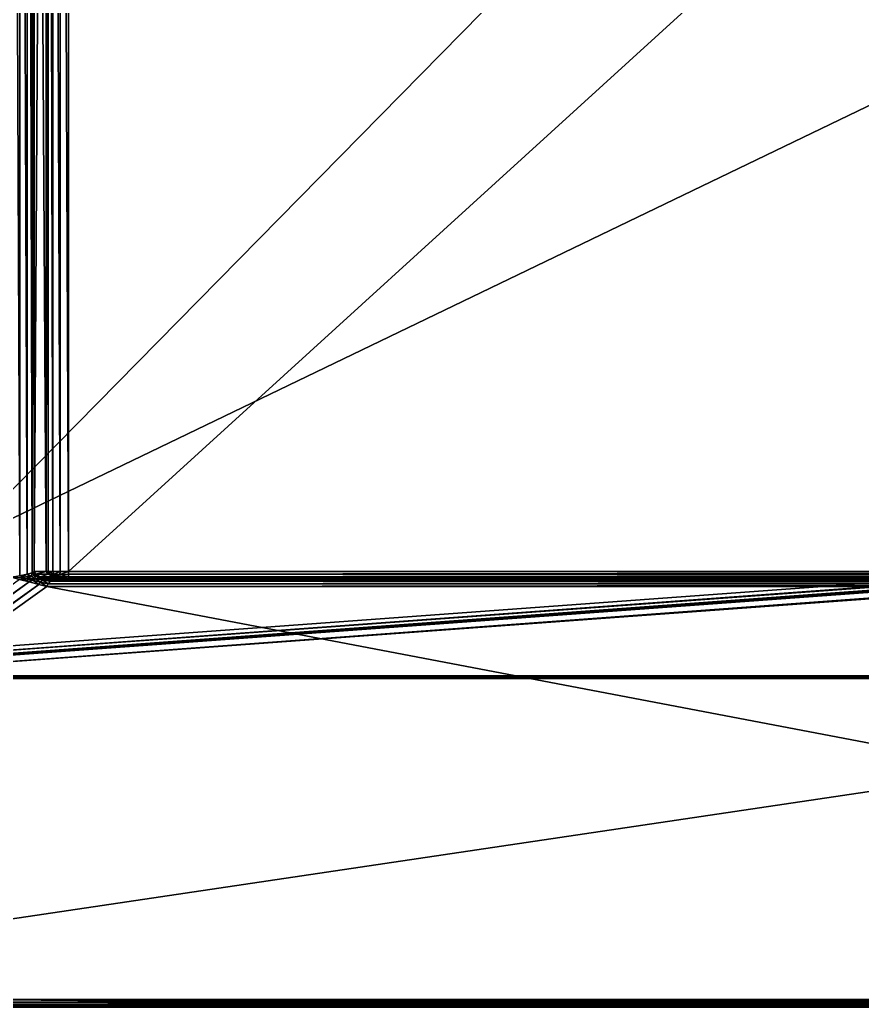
# Model space of a CAD drawing. Extents: x -683 to 86, y -225 to -3.
# Drawn here: x -492.06 to -471.65, y -223.58 to -199.67 of the extents above; entities that cross this region are included whole.
import ezdxf

# ---------------------------------------------------------------- set-up
doc = ezdxf.new("R2010")
doc.units = 0
doc.header["$MEASUREMENT"] = 0
doc.layers.get('0').update_dxf_attribs({"linetype": 'CONTINUOUS'})

msp = doc.modelspace()

# ---------------------------------------------------------------- linework, layer by layer
at = {"color": 252}
for points in [[(-499.793, -215.374, 98.63), (-290.08, -200.051, 128.705), (-290.08, -114.373, 128.705)], [(-499.793, -215.374, 98.63), (-290.08, -114.373, 128.705), (-499.793, -114.373, 98.63)], [(-290.15, -200.263, 128.695), (-499.374, -215.55, 98.691), (-298.164, -215.55, 89.599)], [(-500.307, -215.62, 98.36), (-492.161, -215.62, 34.584), (-436.941, -215.62, 30.336)], [(-500.307, -215.62, 98.36), (-436.941, -215.62, 30.336), (-414.617, -215.62, 64.106)], [(-500.307, -215.62, 98.36), (-414.617, -215.62, 64.106), (-359.438, -215.62, 63.475)], [(-298.193, -215.62, 89.227), (-500.307, -215.62, 98.36), (-359.438, -215.62, 63.475)]]:
    msp.add_3dface(points, dxfattribs=at)
for points in [[(-504.396, -164.662, 9.264), (-446.588, -164.662, 5.567), (-446.588, -223.392, 11.154)], [(-504.396, -164.662, 9.264), (-446.588, -223.392, 11.154), (-504.396, -223.392, 14.851)], [(-504.396, -223.392, 14.851), (-504.396, -164.662, 9.264), (-446.588, -164.662, 5.567)], [(-504.396, -223.392, 14.851), (-446.588, -164.662, 5.567), (-446.588, -223.392, 11.154)], [(-492.055, -213.134, 31.587), (-492.055, -164.663, 31.587), (-492.261, -164.663, 31.577)], [(-492.261, -164.663, 31.577), (-492.261, -213.166, 31.577), (-492.055, -213.134, 31.587)], [(-492.261, -164.663, 31.577), (-492.055, -213.134, 31.587), (-492.055, -164.663, 31.587)], [(-491.878, -213.095, 31.622), (-491.878, -164.663, 31.622), (-492.055, -164.663, 31.587)], [(-491.878, -213.095, 31.622), (-492.055, -164.663, 31.587), (-492.055, -213.134, 31.587)], [(-492.055, -164.663, 31.587), (-492.055, -213.134, 31.587), (-491.878, -213.095, 31.622)], [(-492.055, -164.663, 31.587), (-491.878, -213.095, 31.622), (-491.878, -164.663, 31.622)], [(-491.758, -213.056, 31.676), (-491.758, -164.663, 31.676), (-491.878, -164.663, 31.622)], [(-491.758, -213.056, 31.676), (-491.878, -164.663, 31.622), (-491.878, -213.095, 31.622)], [(-491.878, -164.663, 31.622), (-491.878, -213.095, 31.622), (-491.758, -213.056, 31.676)], [(-491.878, -164.663, 31.622), (-491.758, -213.056, 31.676), (-491.758, -164.663, 31.676)], [(-491.712, -213.024, 31.742), (-491.712, -164.663, 31.742), (-491.758, -164.663, 31.676)], [(-491.712, -213.024, 31.742), (-491.758, -164.663, 31.676), (-491.758, -213.056, 31.676)], [(-491.758, -164.663, 31.676), (-491.758, -213.056, 31.676), (-491.712, -213.024, 31.742)], [(-491.758, -164.663, 31.676), (-491.712, -213.024, 31.742), (-491.712, -164.663, 31.742)], [(-491.712, -164.663, 31.742), (-491.416, -213.024, 35.723), (-491.416, -164.663, 35.723)], [(-491.712, -213.024, 31.742), (-491.416, -213.024, 35.723), (-491.416, -164.663, 35.723)], [(-491.373, -213.024, 35.787), (-491.371, -164.663, 35.787), (-491.416, -164.663, 35.723)], [(-491.373, -213.024, 35.787), (-491.416, -164.663, 35.723), (-491.416, -213.024, 35.723)], [(-491.416, -164.663, 35.723), (-491.416, -213.024, 35.723), (-491.373, -213.024, 35.787)], [(-491.416, -164.663, 35.723), (-491.373, -213.024, 35.787), (-491.371, -164.663, 35.787)], [(-491.256, -213.024, 35.836), (-491.371, -164.663, 35.787), (-491.373, -213.024, 35.787)], [(-491.371, -164.663, 35.787), (-491.373, -213.024, 35.787), (-491.256, -213.024, 35.836)], [(-491.256, -213.024, 35.836), (-491.254, -164.663, 35.835), (-491.371, -164.663, 35.787)], [(-491.371, -164.663, 35.787), (-491.256, -213.024, 35.836), (-491.254, -164.663, 35.835)], [(-491.083, -213.024, 35.86), (-491.254, -164.663, 35.835), (-491.256, -213.024, 35.836)], [(-491.254, -164.663, 35.835), (-491.256, -213.024, 35.836), (-491.083, -213.024, 35.86)], [(-491.083, -213.024, 35.86), (-491.081, -164.663, 35.86), (-491.254, -164.663, 35.835)], [(-491.254, -164.663, 35.835), (-491.083, -213.024, 35.86), (-491.081, -164.663, 35.86)], [(-490.88, -213.024, 35.858), (-491.081, -164.663, 35.86), (-491.083, -213.024, 35.86)], [(-491.081, -164.663, 35.86), (-491.083, -213.024, 35.86), (-490.88, -213.024, 35.858)], [(-490.88, -213.024, 35.858), (-490.88, -164.663, 35.858), (-491.081, -164.663, 35.86)], [(-491.081, -164.663, 35.86), (-490.88, -213.024, 35.858), (-490.88, -164.663, 35.858)], [(-490.88, -164.663, 35.858), (-490.88, -213.024, 35.858), (-437.728, -213.024, 31.908)], [(-490.88, -164.663, 35.858), (-437.728, -213.024, 31.908), (-437.728, -164.663, 31.908)], [(-490.88, -213.024, 35.858), (-437.728, -213.024, 31.908), (-437.728, -164.663, 31.908)], [(-490.88, -213.024, 35.858), (-437.728, -164.663, 31.908), (-490.88, -164.663, 35.858)], [(-290.08, -200.051, 128.705), (-499.793, -215.374, 98.63), (-499.765, -215.477, 98.607)], [(-290.08, -200.051, 128.705), (-499.765, -215.477, 98.607), (-290.045, -200.154, 128.682)], [(-290.045, -200.154, 128.682), (-499.765, -215.477, 98.607), (-499.681, -215.553, 98.542)], [(-290.045, -200.154, 128.682), (-499.681, -215.553, 98.542), (-289.954, -200.229, 128.619)], [(-289.954, -200.229, 128.619), (-499.681, -215.553, 98.542), (-499.565, -215.581, 98.455)], [(-289.954, -200.229, 128.619), (-499.565, -215.581, 98.455), (-289.832, -200.257, 128.532)], [(-289.832, -200.257, 128.532), (-499.565, -215.581, 98.455), (-497.42, -215.581, 96.887)], [(-289.832, -200.257, 128.532), (-497.42, -215.581, 96.887), (-287.687, -200.257, 126.964)], [(-492.062, -213.219, 31.571), (-505.546, -223.08, 31.764), (-491.83, -213.28, 31.56)], [(-505.546, -223.08, 31.764), (-491.83, -213.28, 31.56), (-492.062, -213.219, 31.571)], [(-492.261, -213.166, 31.577), (-491.904, -213.186, 31.587), (-492.055, -213.134, 31.587)], [(-492.261, -213.166, 31.577), (-491.904, -213.186, 31.587), (-492.055, -213.134, 31.587)], [(-492.261, -213.166, 31.577), (-492.062, -213.219, 31.571), (-491.904, -213.186, 31.587)], [(-492.261, -213.166, 31.577), (-492.062, -213.219, 31.571), (-491.904, -213.186, 31.587)], [(-492.062, -213.219, 31.571), (-491.745, -213.238, 31.579), (-491.904, -213.186, 31.587)], [(-492.062, -213.219, 31.571), (-491.745, -213.238, 31.579), (-491.904, -213.186, 31.587)], [(-492.062, -213.219, 31.571), (-491.83, -213.28, 31.56), (-491.745, -213.238, 31.579)], [(-492.062, -213.219, 31.571), (-491.83, -213.28, 31.56), (-491.745, -213.238, 31.579)], [(-492.055, -213.134, 31.587), (-491.785, -213.152, 31.616), (-491.878, -213.095, 31.622)], [(-492.055, -213.134, 31.587), (-491.785, -213.152, 31.616), (-491.878, -213.095, 31.622)], [(-492.055, -213.134, 31.587), (-491.904, -213.186, 31.587), (-491.785, -213.152, 31.616)], [(-492.055, -213.134, 31.587), (-491.904, -213.186, 31.587), (-491.785, -213.152, 31.616)], [(-491.904, -213.186, 31.587), (-491.668, -213.201, 31.609), (-491.785, -213.152, 31.616)], [(-491.904, -213.186, 31.587), (-491.668, -213.201, 31.609), (-491.785, -213.152, 31.616)], [(-491.904, -213.186, 31.587), (-491.745, -213.238, 31.579), (-491.668, -213.201, 31.609)], [(-491.904, -213.186, 31.587), (-491.745, -213.238, 31.579), (-491.668, -213.201, 31.609)], [(-491.758, -213.056, 31.676), (-491.878, -213.095, 31.622), (-491.785, -213.152, 31.616)], [(-491.758, -213.056, 31.676), (-491.878, -213.095, 31.622), (-491.785, -213.152, 31.616)], [(-491.599, -213.341, 31.545), (-491.745, -213.238, 31.579), (-491.83, -213.28, 31.56)], [(-491.599, -213.341, 31.545), (-491.745, -213.238, 31.579), (-491.83, -213.28, 31.56)], [(-491.758, -213.056, 31.676), (-491.785, -213.152, 31.616), (-491.708, -213.122, 31.669)], [(-491.758, -213.056, 31.676), (-491.785, -213.152, 31.616), (-491.708, -213.122, 31.669)], [(-491.708, -213.122, 31.669), (-491.785, -213.152, 31.616), (-491.668, -213.201, 31.609)], [(-491.708, -213.122, 31.669), (-491.785, -213.152, 31.616), (-491.668, -213.201, 31.609)], [(-491.712, -213.024, 31.742), (-491.758, -213.056, 31.676), (-491.708, -213.122, 31.669)], [(-491.712, -213.024, 31.742), (-491.758, -213.056, 31.676), (-491.708, -213.122, 31.669)], [(-491.56, -213.282, 31.567), (-491.668, -213.201, 31.609), (-491.745, -213.238, 31.579)], [(-491.56, -213.282, 31.567), (-491.668, -213.201, 31.609), (-491.745, -213.238, 31.579)], [(-491.599, -213.341, 31.545), (-491.56, -213.282, 31.567), (-491.745, -213.238, 31.579)], [(-491.599, -213.341, 31.545), (-491.56, -213.282, 31.567), (-491.745, -213.238, 31.579)], [(-491.712, -213.024, 31.742), (-491.708, -213.122, 31.669), (-491.672, -213.094, 31.735)], [(-491.712, -213.024, 31.742), (-491.708, -213.122, 31.669), (-491.672, -213.094, 31.735)], [(-491.672, -213.094, 31.735), (-491.416, -213.024, 35.723), (-491.712, -213.024, 31.742)], [(-491.416, -213.024, 35.723), (-491.712, -213.024, 31.742), (-491.672, -213.094, 31.735)], [(-491.672, -213.094, 31.735), (-491.708, -213.122, 31.669), (-491.608, -213.175, 31.662)], [(-491.672, -213.094, 31.735), (-491.708, -213.122, 31.669), (-491.608, -213.175, 31.662)], [(-491.708, -213.122, 31.669), (-491.668, -213.201, 31.609), (-491.608, -213.175, 31.662)], [(-491.708, -213.122, 31.669), (-491.668, -213.201, 31.609), (-491.608, -213.175, 31.662)], [(-491.672, -213.094, 31.735), (-491.374, -213.094, 35.719), (-491.416, -213.024, 35.723)], [(-491.416, -213.024, 35.723), (-491.672, -213.094, 31.735), (-491.374, -213.094, 35.719)], [(-491.672, -213.094, 31.735), (-491.608, -213.175, 31.662), (-491.556, -213.155, 31.725)], [(-491.672, -213.094, 31.735), (-491.608, -213.175, 31.662), (-491.556, -213.155, 31.725)], [(-491.556, -213.155, 31.725), (-491.374, -213.094, 35.719), (-491.672, -213.094, 31.735)], [(-491.374, -213.094, 35.719), (-491.672, -213.094, 31.735), (-491.556, -213.155, 31.725)], [(-491.445, -213.207, 31.652), (-491.608, -213.175, 31.662), (-491.668, -213.201, 31.609)], [(-491.445, -213.207, 31.652), (-491.608, -213.175, 31.662), (-491.668, -213.201, 31.609)], [(-491.445, -213.207, 31.652), (-491.668, -213.201, 31.609), (-491.503, -213.236, 31.598)], [(-491.56, -213.282, 31.567), (-491.503, -213.236, 31.598), (-491.668, -213.201, 31.609)], [(-491.445, -213.207, 31.652), (-491.668, -213.201, 31.609), (-491.503, -213.236, 31.598)], [(-491.56, -213.282, 31.567), (-491.503, -213.236, 31.598), (-491.668, -213.201, 31.609)], [(-491.383, -213.195, 31.715), (-491.556, -213.155, 31.725), (-491.608, -213.175, 31.662)], [(-491.383, -213.195, 31.715), (-491.556, -213.155, 31.725), (-491.608, -213.175, 31.662)], [(-491.383, -213.195, 31.715), (-491.608, -213.175, 31.662), (-491.445, -213.207, 31.652)], [(-491.383, -213.195, 31.715), (-491.608, -213.175, 31.662), (-491.445, -213.207, 31.652)], [(-491.369, -213.322, 31.546), (-491.503, -213.236, 31.598), (-491.56, -213.282, 31.567)], [(-491.369, -213.322, 31.546), (-491.503, -213.236, 31.598), (-491.56, -213.282, 31.567)], [(-491.556, -213.155, 31.725), (-491.258, -213.155, 35.71), (-491.374, -213.094, 35.719)], [(-491.374, -213.094, 35.719), (-491.556, -213.155, 31.725), (-491.258, -213.155, 35.71)], [(-491.383, -213.195, 31.715), (-491.258, -213.155, 35.71), (-491.556, -213.155, 31.725)], [(-491.258, -213.155, 35.71), (-491.556, -213.155, 31.725), (-491.383, -213.195, 31.715)], [(-491.247, -213.223, 31.642), (-491.445, -213.207, 31.652), (-491.503, -213.236, 31.598)], [(-491.247, -213.223, 31.642), (-491.445, -213.207, 31.652), (-491.503, -213.236, 31.598)], [(-491.247, -213.223, 31.642), (-491.503, -213.236, 31.598), (-491.314, -213.263, 31.586)], [(-491.247, -213.223, 31.642), (-491.503, -213.236, 31.598), (-491.314, -213.263, 31.586)], [(-491.369, -213.322, 31.546), (-491.314, -213.263, 31.586), (-491.503, -213.236, 31.598)], [(-491.369, -213.322, 31.546), (-491.314, -213.263, 31.586), (-491.503, -213.236, 31.598)], [(-491.178, -213.209, 31.706), (-491.383, -213.195, 31.715), (-491.445, -213.207, 31.652)], [(-491.178, -213.209, 31.706), (-491.383, -213.195, 31.715), (-491.445, -213.207, 31.652)], [(-491.178, -213.209, 31.706), (-491.445, -213.207, 31.652), (-491.247, -213.223, 31.642)], [(-491.178, -213.209, 31.706), (-491.445, -213.207, 31.652), (-491.247, -213.223, 31.642)], [(-491.416, -213.024, 35.723), (-491.374, -213.094, 35.719), (-491.322, -213.096, 35.784)], [(-491.416, -213.024, 35.723), (-491.322, -213.096, 35.784), (-491.373, -213.024, 35.787)], [(-491.416, -213.024, 35.723), (-491.374, -213.094, 35.719), (-491.322, -213.096, 35.784)], [(-491.416, -213.024, 35.723), (-491.322, -213.096, 35.784), (-491.373, -213.024, 35.787)], [(-491.383, -213.195, 31.715), (-491.085, -213.195, 35.696), (-491.258, -213.155, 35.71)], [(-491.258, -213.155, 35.71), (-491.383, -213.195, 31.715), (-491.085, -213.195, 35.696)], [(-491.178, -213.209, 31.706), (-491.085, -213.195, 35.696), (-491.383, -213.195, 31.715)], [(-491.085, -213.195, 35.696), (-491.383, -213.195, 31.715), (-491.178, -213.209, 31.706)], [(-491.374, -213.094, 35.719), (-491.258, -213.155, 35.71), (-491.228, -213.145, 35.773)], [(-491.374, -213.094, 35.719), (-491.228, -213.145, 35.773), (-491.322, -213.096, 35.784)], [(-491.374, -213.094, 35.719), (-491.258, -213.155, 35.71), (-491.228, -213.145, 35.773)], [(-491.374, -213.094, 35.719), (-491.228, -213.145, 35.773), (-491.322, -213.096, 35.784)], [(-491.373, -213.024, 35.787), (-491.322, -213.096, 35.784), (-491.228, -213.093, 35.824)], [(-491.373, -213.024, 35.787), (-491.228, -213.093, 35.824), (-491.256, -213.024, 35.836)], [(-491.373, -213.024, 35.787), (-491.322, -213.096, 35.784), (-491.228, -213.093, 35.824)], [(-491.373, -213.024, 35.787), (-491.228, -213.093, 35.824), (-491.256, -213.024, 35.836)], [(-491.322, -213.096, 35.784), (-491.186, -213.13, 35.806), (-491.228, -213.093, 35.824)], [(-491.322, -213.096, 35.784), (-491.186, -213.13, 35.806), (-491.228, -213.093, 35.824)], [(-491.322, -213.096, 35.784), (-491.228, -213.145, 35.773), (-491.186, -213.13, 35.806)], [(-491.322, -213.096, 35.784), (-491.228, -213.145, 35.773), (-491.186, -213.13, 35.806)], [(-438.07, -213.223, 27.691), (-491.247, -213.223, 31.642), (-491.314, -213.263, 31.586)], [(-438.07, -213.223, 27.691), (-491.314, -213.263, 31.586), (-438.081, -213.263, 27.633)], [(-438.07, -213.223, 27.691), (-491.247, -213.223, 31.642), (-491.314, -213.263, 31.586)], [(-438.07, -213.223, 27.691), (-491.314, -213.263, 31.586), (-438.081, -213.263, 27.633)], [(-491.085, -213.195, 35.696), (-491.228, -213.145, 35.773), (-491.258, -213.155, 35.71)], [(-491.085, -213.195, 35.696), (-491.228, -213.145, 35.773), (-491.258, -213.155, 35.71)], [(-491.083, -213.024, 35.86), (-491.256, -213.024, 35.836), (-491.228, -213.093, 35.824)], [(-491.083, -213.024, 35.86), (-491.256, -213.024, 35.836), (-491.228, -213.093, 35.824)], [(-438.048, -213.209, 27.758), (-491.178, -213.209, 31.706), (-491.247, -213.223, 31.642)], [(-438.048, -213.209, 27.758), (-491.247, -213.223, 31.642), (-438.07, -213.223, 27.691)], [(-438.048, -213.209, 27.758), (-491.178, -213.209, 31.706), (-491.247, -213.223, 31.642)], [(-438.048, -213.209, 27.758), (-491.247, -213.223, 31.642), (-438.07, -213.223, 27.691)], [(-491.083, -213.024, 35.86), (-491.228, -213.093, 35.824), (-491.087, -213.096, 35.844)], [(-491.083, -213.024, 35.86), (-491.228, -213.093, 35.824), (-491.087, -213.096, 35.844)], [(-491.087, -213.096, 35.844), (-491.228, -213.093, 35.824), (-491.186, -213.13, 35.806)], [(-491.087, -213.096, 35.844), (-491.228, -213.093, 35.824), (-491.186, -213.13, 35.806)], [(-491.088, -213.178, 35.765), (-491.186, -213.13, 35.806), (-491.228, -213.145, 35.773)], [(-491.088, -213.178, 35.765), (-491.186, -213.13, 35.806), (-491.228, -213.145, 35.773)], [(-491.085, -213.195, 35.696), (-491.088, -213.178, 35.765), (-491.228, -213.145, 35.773)], [(-491.085, -213.195, 35.696), (-491.088, -213.178, 35.765), (-491.228, -213.145, 35.773)], [(-491.087, -213.096, 35.844), (-491.186, -213.13, 35.806), (-491.076, -213.145, 35.811)], [(-491.087, -213.096, 35.844), (-491.186, -213.13, 35.806), (-491.076, -213.145, 35.811)], [(-491.088, -213.178, 35.765), (-491.076, -213.145, 35.811), (-491.186, -213.13, 35.806)], [(-491.088, -213.178, 35.765), (-491.076, -213.145, 35.811), (-491.186, -213.13, 35.806)], [(-491.178, -213.209, 31.706), (-490.883, -213.209, 35.68), (-491.085, -213.195, 35.696)], [(-491.085, -213.195, 35.696), (-491.178, -213.209, 31.706), (-490.883, -213.209, 35.68)], [(-491.178, -213.209, 31.706), (-438.048, -213.209, 27.758), (-437.752, -213.209, 31.731)], [(-491.178, -213.209, 31.706), (-437.752, -213.209, 31.731), (-490.883, -213.209, 35.68)], [(-438.048, -213.209, 27.758), (-490.883, -213.209, 35.68), (-491.178, -213.209, 31.706)], [(-490.88, -213.195, 35.747), (-491.076, -213.145, 35.811), (-491.088, -213.178, 35.765)], [(-490.88, -213.195, 35.747), (-491.076, -213.145, 35.811), (-491.088, -213.178, 35.765)], [(-490.883, -213.209, 35.68), (-490.88, -213.195, 35.747), (-491.088, -213.178, 35.765)], [(-490.883, -213.209, 35.68), (-491.088, -213.178, 35.765), (-491.085, -213.195, 35.696)], [(-490.883, -213.209, 35.68), (-490.88, -213.195, 35.747), (-491.088, -213.178, 35.765)], [(-490.883, -213.209, 35.68), (-491.088, -213.178, 35.765), (-491.085, -213.195, 35.696)], [(-490.88, -213.024, 35.858), (-491.083, -213.024, 35.86), (-491.087, -213.096, 35.844)], [(-490.88, -213.024, 35.858), (-491.087, -213.096, 35.844), (-490.879, -213.094, 35.844)], [(-490.88, -213.024, 35.858), (-491.083, -213.024, 35.86), (-491.087, -213.096, 35.844)], [(-490.88, -213.024, 35.858), (-491.087, -213.096, 35.844), (-490.879, -213.094, 35.844)], [(-490.879, -213.094, 35.844), (-491.087, -213.096, 35.844), (-491.076, -213.145, 35.811)], [(-490.879, -213.094, 35.844), (-491.087, -213.096, 35.844), (-491.076, -213.145, 35.811)], [(-490.879, -213.094, 35.844), (-491.076, -213.145, 35.811), (-490.879, -213.155, 35.805)], [(-490.879, -213.094, 35.844), (-491.076, -213.145, 35.811), (-490.879, -213.155, 35.805)], [(-490.88, -213.195, 35.747), (-490.879, -213.155, 35.805), (-491.076, -213.145, 35.811)], [(-490.88, -213.195, 35.747), (-490.879, -213.155, 35.805), (-491.076, -213.145, 35.811)], [(-437.745, -213.195, 31.798), (-490.88, -213.195, 35.747), (-490.883, -213.209, 35.68)], [(-437.745, -213.195, 31.798), (-490.883, -213.209, 35.68), (-437.752, -213.209, 31.731)], [(-437.745, -213.195, 31.798), (-490.88, -213.195, 35.747), (-490.883, -213.209, 35.68)], [(-437.745, -213.195, 31.798), (-490.883, -213.209, 35.68), (-437.752, -213.209, 31.731)], [(-438.048, -213.209, 27.758), (-437.752, -213.209, 31.731), (-490.883, -213.209, 35.68)], [(-437.728, -213.024, 31.908), (-490.88, -213.024, 35.858), (-490.879, -213.094, 35.844)], [(-437.728, -213.024, 31.908), (-490.88, -213.024, 35.858), (-490.879, -213.094, 35.844)], [(-437.738, -213.155, 31.856), (-490.879, -213.155, 35.805), (-490.88, -213.195, 35.747)], [(-437.738, -213.155, 31.856), (-490.88, -213.195, 35.747), (-437.745, -213.195, 31.798)], [(-437.738, -213.155, 31.856), (-490.879, -213.155, 35.805), (-490.88, -213.195, 35.747)], [(-437.738, -213.155, 31.856), (-490.88, -213.195, 35.747), (-437.745, -213.195, 31.798)], [(-437.728, -213.024, 31.908), (-490.879, -213.094, 35.844), (-437.732, -213.094, 31.894)], [(-437.728, -213.024, 31.908), (-490.879, -213.094, 35.844), (-437.732, -213.094, 31.894)], [(-437.732, -213.094, 31.894), (-490.879, -213.094, 35.844), (-490.879, -213.155, 35.805)], [(-437.732, -213.094, 31.894), (-490.879, -213.155, 35.805), (-437.738, -213.155, 31.856)], [(-437.732, -213.094, 31.894), (-490.879, -213.094, 35.844), (-490.879, -213.155, 35.805)], [(-437.732, -213.094, 31.894), (-490.879, -213.155, 35.805), (-437.738, -213.155, 31.856)], [(-491.83, -213.28, 31.56), (-505.546, -223.08, 31.764), (-505.464, -223.248, 31.754)], [(-505.464, -223.248, 31.754), (-491.83, -213.28, 31.56), (-505.546, -223.08, 31.764)], [(-491.83, -213.28, 31.56), (-505.464, -223.248, 31.754), (-491.599, -213.341, 31.545)], [(-505.464, -223.248, 31.754), (-491.599, -213.341, 31.545), (-491.83, -213.28, 31.56)], [(-491.599, -213.341, 31.545), (-505.464, -223.248, 31.754), (-505.396, -223.391, 31.741)], [(-505.396, -223.391, 31.741), (-491.599, -213.341, 31.545), (-505.464, -223.248, 31.754)], [(-491.599, -213.341, 31.545), (-505.396, -223.391, 31.741), (-491.404, -213.393, 31.529)], [(-505.396, -223.391, 31.741), (-491.404, -213.393, 31.529), (-491.599, -213.341, 31.545)], [(-438.065, -213.394, 27.576), (-491.404, -213.393, 31.529), (-505.396, -223.391, 31.741)], [(-491.404, -213.393, 31.529), (-491.56, -213.282, 31.567), (-491.599, -213.341, 31.545)], [(-491.404, -213.393, 31.529), (-491.56, -213.282, 31.567), (-491.599, -213.341, 31.545)], [(-491.404, -213.393, 31.529), (-491.369, -213.322, 31.546), (-491.56, -213.282, 31.567)], [(-491.404, -213.393, 31.529), (-491.369, -213.322, 31.546), (-491.56, -213.282, 31.567)], [(-438.079, -213.323, 27.592), (-491.369, -213.322, 31.546), (-491.404, -213.393, 31.529)], [(-438.079, -213.323, 27.592), (-491.369, -213.322, 31.546), (-491.404, -213.393, 31.529)], [(-438.079, -213.323, 27.592), (-491.404, -213.393, 31.529), (-438.065, -213.394, 27.576)], [(-438.079, -213.323, 27.592), (-491.404, -213.393, 31.529), (-438.065, -213.394, 27.576)], [(-438.081, -213.263, 27.633), (-491.314, -213.263, 31.586), (-491.369, -213.322, 31.546)], [(-438.081, -213.263, 27.633), (-491.369, -213.322, 31.546), (-438.079, -213.323, 27.592)], [(-438.081, -213.263, 27.633), (-491.314, -213.263, 31.586), (-491.369, -213.322, 31.546)], [(-438.081, -213.263, 27.633), (-491.369, -213.322, 31.546), (-438.079, -213.323, 27.592)], [(-500.307, -215.62, 98.36), (-298.193, -215.62, 89.227), (-298.185, -215.615, 89.314)], [(-500.307, -215.62, 98.36), (-298.185, -215.615, 89.314), (-500.243, -215.615, 98.444)], [(-500.243, -215.615, 98.444), (-298.185, -215.615, 89.314), (-298.178, -215.599, 89.415)], [(-500.243, -215.615, 98.444), (-298.178, -215.599, 89.415), (-500.044, -215.599, 98.537)], [(-500.044, -215.599, 98.537), (-298.178, -215.599, 89.415), (-298.17, -215.577, 89.515)], [(-500.044, -215.599, 98.537), (-298.17, -215.577, 89.515), (-499.739, -215.577, 98.623)], [(-499.739, -215.577, 98.623), (-298.17, -215.577, 89.515), (-298.164, -215.55, 89.599)], [(-499.739, -215.577, 98.623), (-298.164, -215.55, 89.599), (-499.374, -215.55, 98.691)], [(-438.888, -223.462, 27.349), (-505.446, -223.462, 31.726), (-505.519, -223.522, 31.688)], [(-438.888, -223.462, 27.349), (-505.519, -223.522, 31.688), (-438.909, -223.522, 27.311)], [(-438.888, -223.462, 27.349), (-505.446, -223.462, 31.726), (-505.519, -223.522, 31.688)], [(-438.888, -223.462, 27.349), (-505.519, -223.522, 31.688), (-438.909, -223.522, 27.311)], [(-438.882, -223.391, 27.364), (-505.396, -223.391, 31.741), (-505.446, -223.462, 31.726)], [(-438.882, -223.391, 27.364), (-505.446, -223.462, 31.726), (-438.888, -223.462, 27.349)], [(-438.882, -223.391, 27.364), (-505.396, -223.391, 31.741), (-505.446, -223.462, 31.726)], [(-438.882, -223.391, 27.364), (-505.446, -223.462, 31.726), (-438.888, -223.462, 27.349)], [(-446.582, -223.462, 11.174), (-504.394, -223.462, 14.872), (-504.396, -223.392, 14.851)], [(-446.582, -223.462, 11.174), (-504.396, -223.392, 14.851), (-446.588, -223.392, 11.154)], [(-446.582, -223.462, 11.174), (-504.394, -223.462, 14.872), (-504.396, -223.392, 14.851)], [(-446.582, -223.462, 11.174), (-504.396, -223.392, 14.851), (-446.588, -223.392, 11.154)], [(-446.564, -223.522, 11.216), (-504.394, -223.522, 14.916), (-504.394, -223.462, 14.872)], [(-446.564, -223.522, 11.216), (-504.394, -223.462, 14.872), (-446.582, -223.462, 11.174)], [(-446.564, -223.522, 11.216), (-504.394, -223.522, 14.916), (-504.394, -223.462, 14.872)], [(-446.564, -223.522, 11.216), (-504.394, -223.462, 14.872), (-446.582, -223.462, 11.174)], [(-438.941, -223.562, 27.254), (-505.602, -223.562, 31.633), (-505.683, -223.576, 31.57)], [(-438.941, -223.562, 27.254), (-505.683, -223.576, 31.57), (-438.979, -223.576, 27.189)], [(-438.941, -223.562, 27.254), (-505.602, -223.562, 31.633), (-505.683, -223.576, 31.57)], [(-438.941, -223.562, 27.254), (-505.683, -223.576, 31.57), (-438.979, -223.576, 27.189)], [(-505.683, -223.576, 31.57), (-504.779, -223.576, 19.959), (-444.268, -223.576, 16.055)], [(-505.683, -223.576, 31.57), (-444.268, -223.576, 16.055), (-438.979, -223.576, 27.189)], [(-438.909, -223.522, 27.311), (-505.519, -223.522, 31.688), (-505.602, -223.562, 31.633)], [(-438.909, -223.522, 27.311), (-505.602, -223.562, 31.633), (-438.941, -223.562, 27.254)], [(-438.909, -223.522, 27.311), (-505.519, -223.522, 31.688), (-505.602, -223.562, 31.633)], [(-438.909, -223.522, 27.311), (-505.602, -223.562, 31.633), (-438.941, -223.562, 27.254)], [(-504.773, -223.576, 19.87), (-444.268, -223.576, 16.055), (-504.779, -223.576, 19.959)], [(-444.268, -223.576, 16.055), (-504.779, -223.576, 19.959), (-504.773, -223.576, 19.87)], [(-504.766, -223.576, 19.781), (-444.309, -223.576, 15.969), (-504.773, -223.576, 19.87)], [(-504.773, -223.576, 19.87), (-444.309, -223.576, 15.969), (-444.268, -223.576, 16.055)], [(-444.268, -223.576, 16.055), (-504.773, -223.576, 19.87), (-444.309, -223.576, 15.969)], [(-444.309, -223.576, 15.969), (-504.773, -223.576, 19.87), (-504.766, -223.576, 19.781)], [(-504.759, -223.576, 19.692), (-444.35, -223.576, 15.883), (-504.766, -223.576, 19.781)], [(-504.766, -223.576, 19.781), (-444.35, -223.576, 15.883), (-444.309, -223.576, 15.969)], [(-444.309, -223.576, 15.969), (-504.766, -223.576, 19.781), (-444.35, -223.576, 15.883)], [(-444.35, -223.576, 15.883), (-504.766, -223.576, 19.781), (-504.759, -223.576, 19.692)], [(-504.752, -223.576, 19.603), (-444.39, -223.576, 15.798), (-504.759, -223.576, 19.692)], [(-504.759, -223.576, 19.692), (-444.39, -223.576, 15.798), (-444.35, -223.576, 15.883)], [(-444.35, -223.576, 15.883), (-504.759, -223.576, 19.692), (-444.39, -223.576, 15.798)], [(-444.39, -223.576, 15.798), (-504.759, -223.576, 19.692), (-504.752, -223.576, 19.603)], [(-504.752, -223.576, 19.603), (-504.397, -223.576, 15.046), (-446.507, -223.576, 11.343)], [(-504.752, -223.576, 19.603), (-446.507, -223.576, 11.343), (-444.431, -223.576, 15.712)], [(-504.752, -223.576, 19.603), (-444.431, -223.576, 15.712), (-444.39, -223.576, 15.798)], [(-444.39, -223.576, 15.798), (-504.752, -223.576, 19.603), (-444.431, -223.576, 15.712)], [(-446.507, -223.576, 11.343), (-504.397, -223.576, 15.046), (-504.395, -223.562, 14.977)], [(-446.507, -223.576, 11.343), (-504.397, -223.576, 15.046), (-504.395, -223.562, 14.977)], [(-446.538, -223.562, 11.276), (-504.395, -223.562, 14.977), (-504.394, -223.522, 14.916)], [(-446.538, -223.562, 11.276), (-504.395, -223.562, 14.977), (-504.394, -223.522, 14.916)], [(-446.507, -223.576, 11.343), (-504.395, -223.562, 14.977), (-446.538, -223.562, 11.276)], [(-446.507, -223.576, 11.343), (-504.395, -223.562, 14.977), (-446.538, -223.562, 11.276)], [(-446.538, -223.562, 11.276), (-504.394, -223.522, 14.916), (-446.564, -223.522, 11.216)], [(-446.538, -223.562, 11.276), (-504.394, -223.522, 14.916), (-446.564, -223.522, 11.216)]]:
    msp.add_3dface(points)
at = {"color": 197, "true_color": 0x5f5576}
msp.add_3dface([(-492.055, -213.134, 31.587), (-492.261, -164.663, 31.577), (-492.261, -213.166, 31.577)], dxfattribs=at)
at = {"color": 253, "true_color": 0x8f95b4}
for points in [[(-491.712, -164.663, 31.742), (-491.712, -213.024, 31.742), (-491.416, -213.024, 35.723)], [(-491.712, -213.024, 31.742), (-491.416, -164.663, 35.723), (-491.712, -164.663, 31.742)], [(-491.404, -213.393, 31.529), (-505.396, -223.391, 31.741), (-438.882, -223.391, 27.364)], [(-438.065, -213.394, 27.576), (-505.396, -223.391, 31.741), (-438.882, -223.391, 27.364)], [(-491.404, -213.393, 31.529), (-438.882, -223.391, 27.364), (-438.065, -213.394, 27.576)], [(-505.683, -223.576, 31.57), (-504.779, -223.576, 19.959), (-444.268, -223.576, 16.055)], [(-505.683, -223.576, 31.57), (-444.268, -223.576, 16.055), (-438.979, -223.576, 27.189)], [(-504.752, -223.576, 19.603), (-504.397, -223.576, 15.046), (-446.507, -223.576, 11.343)], [(-504.752, -223.576, 19.603), (-446.507, -223.576, 11.343), (-444.431, -223.576, 15.712)]]:
    msp.add_3dface(points, dxfattribs=at)

doc.saveas('drawing.dxf')
